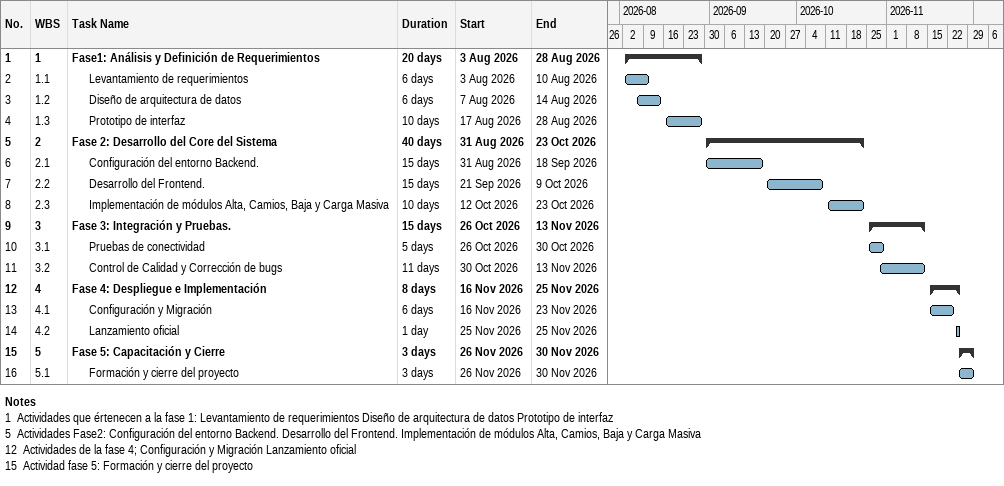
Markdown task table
| ID | WBS | Task | Duration | Start | Finish |
|---|---|---|---|---|---|
| 1 | 1 | **Fase1: Análisis y Definición de Requerimientos** | 20d | 2026-08-03 | 2026-08-28 |
| 2 | 1.1 | Levantamiento de requerimientos | 6d | 2026-08-03 | 2026-08-10 |
| 3 | 1.2 | Diseño de arquitectura de datos | 6d | 2026-08-07 | 2026-08-14 |
| 4 | 1.3 | Prototipo de interfaz | 10d | 2026-08-17 | 2026-08-28 |
| 5 | 2 | **Fase 2: Desarrollo del Core del Sistema** | 40d | 2026-08-31 | 2026-10-23 |
| 6 | 2.1 | Configuración del entorno Backend. | 15d | 2026-08-31 | 2026-09-18 |
| 7 | 2.2 | Desarrollo del Frontend. | 15d | 2026-09-21 | 2026-10-09 |
| 8 | 2.3 | Implementación de módulos Alta, Camios, Baja y Carga Masiva | 10d | 2026-10-12 | 2026-10-23 |
| 9 | 3 | **Fase 3: Integración y Pruebas.** | 15d | 2026-10-26 | 2026-11-13 |
| 10 | 3.1 | Pruebas de conectividad | 5d | 2026-10-26 | 2026-10-30 |
| 11 | 3.2 | Control de Calidad y Corrección de bugs | 11d | 2026-10-30 | 2026-11-13 |
| 12 | 4 | **Fase 4: Despliegue e Implementación** | 8d | 2026-11-16 | 2026-11-25 |
| 13 | 4.1 | Configuración y Migración | 6d | 2026-11-16 | 2026-11-23 |
| 14 | 4.2 | Lanzamiento oficial | 1d | 2026-11-25 | 2026-11-25 |
| 15 | 5 | **Fase 5: Capacitación y Cierre** | 3d | 2026-11-26 | 2026-11-30 |
| 16 | 5.1 | Formación y cierre del proyecto | 3d | 2026-11-26 | 2026-11-30 |

Notes
- 1: Actividades que értenecen a la fase 1: Levantamiento de requerimientos Diseño de arquitectura de datos Prototipo de interfaz
- 5: Actividades Fase2: Configuración del entorno Backend. Desarrollo del Frontend. Implementación de módulos Alta, Camios, Baja y Carga Masiva
- 12: Actividades de la fase 4; Configuración y Migración Lanzamiento oficial
- 15: Actividad fase 5: Formación y cierre del proyecto
